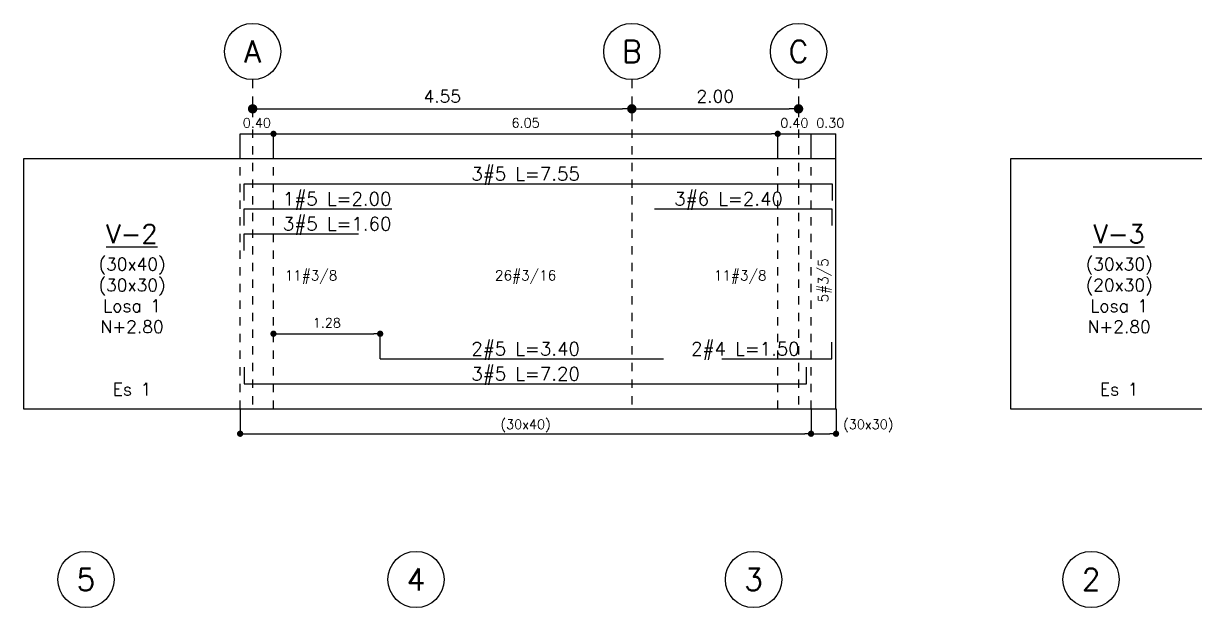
# Model space of a CAD drawing. Header units: millimetres. Extents: x -42 to 124, y -10 to 43.
# Drawn here: x 49.53 to 63.58, y 33.43 to 40.45 of the extents above; entities that cross this region are included whole.
import ezdxf
from ezdxf.enums import TextEntityAlignment as Align

# ---------------------------------------------------------------- set-up
doc = ezdxf.new("R2010")
doc.units = ezdxf.units.MM
doc.header["$LTSCALE"] = 0.01
doc.header["$PDMODE"] = 3
doc.linetypes.add('DASHDOT', pattern=[1, 0.5, -0.25, 0, -0.25])
doc.linetypes.add('DASHED2', pattern=[0.375, 0.25, -0.125])
for name, color, linetype in [('FC_BORDES', 4, 'Continuous'), ('FC_CIRCULO DE EJES', 3, 'Continuous'), ('FC_COTAS', 1, 'Continuous'), ('FC_COTAS @ 75', 1, 'Continuous'), ('FC_COTAS EJES', 1, 'Continuous'), ('FC_COTAS EJES @ 75', 1, 'Continuous'), ('FC_EJES', 1, 'DASHDOT'), ('FC_PROYECCION', 6, 'DASHED2'), ('FC_R-175', 5, 'Continuous'), ('FC_R-175 @ 75', 5, 'Continuous'), ('FC_R-60', 11, 'Continuous'), ('FC_R-80', 11, 'Continuous'), ('FC_R-80 @ 75', 11, 'Continuous'), ('FC_REFUERZO', 5, 'Continuous')]:
    doc.layers.add(name, color=color, linetype=linetype)
doc.styles.add('FC_TEXT', font='romans.shx', dxfattribs={"height": 0.002})
doc.styles.add('FC_TEXT1', font='romans.shx')
doc.styles.get("Standard").update_dxf_attribs({"font": 'romans.shx'})
doc.dimstyles.new('FC_COTAS', dxfattribs={"dimtxt": 0.0015, "dimasz": 0.001, "dimexe": 0, "dimexo": 0, "dimgap": 0.001, "dimtad": 1, "dimtih": 1, "dimtoh": 1, "dimzin": 0, "dimdsep": 46, "dimtxsty": 'FC_TEXT1', "dimblk": 'DOT', "dimcen": 0.09, "dimclrd": 256, "dimclre": 256, "dimclrt": 256, "dimadec": 0, "dimazin": 0, "dimtfac": 1, "dimtix": 1, "dimtmove": 2, "dimatfit": 3, "dimfxl": 1.002, "dimtolj": 1, "dimtzin": 0, "dimlwd": -1, "dimarcsym": 0})
doc.dimstyles.new('FC_COTAS EJES', dxfattribs={"dimtxt": 0.002, "dimasz": 0.0015, "dimexe": 0, "dimexo": 0, "dimgap": 0.001, "dimtad": 1, "dimtih": 1, "dimtoh": 1, "dimzin": 0, "dimdsep": 46, "dimtxsty": 'FC_TEXT1', "dimblk": 'DOT', "dimcen": 0.09, "dimclrd": 256, "dimclre": 256, "dimclrt": 256, "dimadec": 0, "dimazin": 0, "dimtfac": 1, "dimtix": 1, "dimtmove": 2, "dimatfit": 3, "dimfxl": 1.002, "dimtolj": 1, "dimtzin": 0, "dimlwd": -1, "dimarcsym": 0})

# ---------------------------------------------------------------- blocks, each defined once
blk = doc.blocks.new('_Dot')
at = {"color": 0, "linetype": 'ByBlock', "lineweight": -2}
blk.add_line((-0.5, 0), (-1, 0), dxfattribs=at)
at = {"color": 0, "linetype": 'ByBlock', "const_width": 0.5}
blk.add_lwpolyline([(-0.25, 0, 1), (0.25, 0, 1)], format="xyb", close=True, dxfattribs=at)
blk = doc.blocks.new('*D425')
at = {"layer": 'Defpoints', "color": 0, "ltscale": 0.6, "transparency": 16777216}
for p in [(52.132, 35.821), (58.982, 35.821), (58.982, 35.521)]:
    blk.add_point(p, dxfattribs=at)
at = {"layer": 'FC_COTAS', "lineweight": -2, "ltscale": 0.6, "transparency": 16777216}
for p, q in [((52.132, 35.821), (52.132, 35.521)), ((58.982, 35.821), (58.982, 35.521))]:
    blk.add_line(p, q, dxfattribs=at)
at = {"layer": 'FC_COTAS', "ltscale": 0.6, "transparency": 16777216}
blk.add_line((52.207, 35.521), (58.907, 35.521), dxfattribs=at)
at = {"layer": 'FC_COTAS', "ltscale": 0.6, "transparency": 16777216, "xscale": 0.075, "yscale": 0.075, "zscale": 0.075, "rotation": 180}
blk.add_blockref('_Dot', (52.132, 35.521), dxfattribs=at)
at = {"layer": 'FC_COTAS', "ltscale": 0.6, "transparency": 16777216, "xscale": 0.075, "yscale": 0.075, "zscale": 0.075}
blk.add_blockref('_Dot', (58.982, 35.521), dxfattribs=at)
at = {"layer": 'FC_COTAS', "ltscale": 0.6, "transparency": 16777216, "insert": (55.557, 35.615), "char_height": 0.1125, "attachment_point": 5, "style": 'FC_TEXT1'}
blk.add_mtext('\\A1;(30x40)', dxfattribs=at)
blk = doc.blocks.new('*D460')
at = {"layer": 'Defpoints', "color": 0, "ltscale": 0.6, "transparency": 16777216}
for p in [(58.982, 35.821), (59.282, 35.821), (59.282, 35.521)]:
    blk.add_point(p, dxfattribs=at)
at = {"layer": 'FC_COTAS', "lineweight": -2, "ltscale": 0.6, "transparency": 16777216}
for p, q in [((58.982, 35.821), (58.982, 35.521)), ((59.282, 35.821), (59.282, 35.521))]:
    blk.add_line(p, q, dxfattribs=at)
at = {"layer": 'FC_COTAS', "ltscale": 0.6, "transparency": 16777216}
blk.add_line((59.057, 35.521), (59.207, 35.521), dxfattribs=at)
at = {"layer": 'FC_COTAS', "ltscale": 0.6, "transparency": 16777216, "xscale": 0.075, "yscale": 0.075, "zscale": 0.075, "rotation": 180}
blk.add_blockref('_Dot', (58.982, 35.521), dxfattribs=at)
at = {"layer": 'FC_COTAS', "ltscale": 0.6, "transparency": 16777216, "xscale": 0.075, "yscale": 0.075, "zscale": 0.075}
blk.add_blockref('_Dot', (59.282, 35.521), dxfattribs=at)
at = {"layer": 'FC_COTAS', "ltscale": 0.6, "transparency": 16777216, "insert": (59.669, 35.615), "char_height": 0.1125, "attachment_point": 5, "style": 'FC_TEXT1'}
blk.add_mtext('\\A1;(30x30)', dxfattribs=at)
blk = doc.blocks.new('FC_B_Eje')
at = {"layer": 'FC_CIRCULO DE EJES', "ltscale": 1.5}
blk.add_circle((0, 0), 0.0045, dxfattribs=at)
at = {"ltscale": 1.5, "style": 'FC_TEXT1'}
blk.add_attdef('EJE', text='', height=0.0035, dxfattribs=at).set_placement((0, 0), align=Align.MIDDLE_CENTER)
blk = doc.blocks.new('*D461')
at = {"layer": 'Defpoints', "color": 0, "ltscale": 0.6, "transparency": 16777216}
for p in [(52.132, 38.821), (52.532, 38.821)]:
    blk.add_point(p, dxfattribs=at)
at = {"layer": 'FC_COTAS', "lineweight": -2, "ltscale": 0.6, "transparency": 16777216}
for p, q in [((52.132, 38.821), (52.132, 39.121)), ((52.532, 38.821), (52.532, 39.121))]:
    blk.add_line(p, q, dxfattribs=at)
at = {"layer": 'FC_COTAS', "ltscale": 0.6, "transparency": 16777216}
blk.add_line((52.132, 39.121), (52.532, 39.121), dxfattribs=at)
at = {"layer": 'FC_COTAS', "ltscale": 0.6, "transparency": 16777216, "insert": (52.332, 39.253), "char_height": 0.1125, "attachment_point": 5, "style": 'FC_TEXT1', "bg_fill": 3, "box_fill_scale": 1.1, "bg_fill_color": 256, "bg_fill_true_color": 13158600, "bg_fill_transparency": 0}
blk.add_mtext('\\A1;0.40', dxfattribs=at)
at = {"layer": 'Defpoints', "color": 0, "ltscale": 0.6, "transparency": 16777216}
blk.add_point((52.532, 39.121), dxfattribs=at)
blk = doc.blocks.new('*D462')
at = {"layer": 'Defpoints', "color": 0, "ltscale": 0.6, "transparency": 16777216}
for p in [(58.582, 39.121), (52.532, 38.821), (58.582, 38.821)]:
    blk.add_point(p, dxfattribs=at)
at = {"layer": 'FC_COTAS', "lineweight": -2, "ltscale": 0.6, "transparency": 16777216}
for p, q in [((52.532, 38.821), (52.532, 39.121)), ((58.582, 38.821), (58.582, 39.121))]:
    blk.add_line(p, q, dxfattribs=at)
at = {"layer": 'FC_COTAS', "ltscale": 0.6, "transparency": 16777216}
blk.add_line((52.607, 39.121), (58.507, 39.121), dxfattribs=at)
at = {"layer": 'FC_COTAS', "ltscale": 0.6, "transparency": 16777216, "xscale": 0.075, "yscale": 0.075, "zscale": 0.075, "rotation": 180}
blk.add_blockref('_Dot', (52.532, 39.121), dxfattribs=at)
at = {"layer": 'FC_COTAS', "ltscale": 0.6, "transparency": 16777216, "xscale": 0.075, "yscale": 0.075, "zscale": 0.075}
blk.add_blockref('_Dot', (58.582, 39.121), dxfattribs=at)
at = {"layer": 'FC_COTAS', "ltscale": 0.6, "transparency": 16777216, "insert": (55.557, 39.253), "char_height": 0.1125, "attachment_point": 5, "style": 'FC_TEXT1'}
blk.add_mtext('\\A1;6.05', dxfattribs=at)
blk = doc.blocks.new('*D463')
at = {"layer": 'Defpoints', "color": 0, "ltscale": 0.6, "transparency": 16777216}
for p in [(52.282, 39.421), (56.832, 39.421), (56.832, 39.421)]:
    blk.add_point(p, dxfattribs=at)
at = {"layer": 'FC_COTAS EJES', "ltscale": 0.6, "transparency": 16777216}
blk.add_line((52.394, 39.421), (56.719, 39.421), dxfattribs=at)
at = {"layer": 'FC_COTAS EJES', "ltscale": 0.6, "transparency": 16777216, "xscale": 0.1125, "yscale": 0.1125, "zscale": 0.1125, "rotation": 180}
blk.add_blockref('_Dot', (52.282, 39.421), dxfattribs=at)
at = {"layer": 'FC_COTAS EJES', "ltscale": 0.6, "transparency": 16777216, "xscale": 0.1125, "yscale": 0.1125, "zscale": 0.1125}
blk.add_blockref('_Dot', (56.832, 39.421), dxfattribs=at)
at = {"layer": 'FC_COTAS EJES', "ltscale": 0.6, "transparency": 16777216, "insert": (54.557, 39.571), "char_height": 0.15, "attachment_point": 5, "style": 'FC_TEXT1'}
blk.add_mtext('\\A1;4.55', dxfattribs=at)
blk = doc.blocks.new('*D464')
at = {"layer": 'Defpoints', "color": 0, "ltscale": 0.6, "transparency": 16777216}
for p in [(56.832, 39.421), (58.832, 39.421), (58.832, 39.421)]:
    blk.add_point(p, dxfattribs=at)
at = {"layer": 'FC_COTAS EJES', "ltscale": 0.6, "transparency": 16777216}
blk.add_line((56.944, 39.421), (58.719, 39.421), dxfattribs=at)
at = {"layer": 'FC_COTAS EJES', "ltscale": 0.6, "transparency": 16777216, "xscale": 0.1125, "yscale": 0.1125, "zscale": 0.1125, "rotation": 180}
blk.add_blockref('_Dot', (56.832, 39.421), dxfattribs=at)
at = {"layer": 'FC_COTAS EJES', "ltscale": 0.6, "transparency": 16777216, "xscale": 0.1125, "yscale": 0.1125, "zscale": 0.1125}
blk.add_blockref('_Dot', (58.832, 39.421), dxfattribs=at)
at = {"layer": 'FC_COTAS EJES', "ltscale": 0.6, "transparency": 16777216, "insert": (57.832, 39.571), "char_height": 0.15, "attachment_point": 5, "style": 'FC_TEXT1'}
blk.add_mtext('\\A1;2.00', dxfattribs=at)
blk = doc.blocks.new('*D465')
at = {"layer": 'Defpoints', "color": 0, "ltscale": 0.6, "transparency": 16777216}
for p in [(58.582, 38.821), (58.982, 38.821)]:
    blk.add_point(p, dxfattribs=at)
at = {"layer": 'FC_COTAS', "lineweight": -2, "ltscale": 0.6, "transparency": 16777216}
for p, q in [((58.582, 38.821), (58.582, 39.121)), ((58.982, 38.821), (58.982, 39.121))]:
    blk.add_line(p, q, dxfattribs=at)
at = {"layer": 'FC_COTAS', "ltscale": 0.6, "transparency": 16777216}
blk.add_line((58.582, 39.121), (58.982, 39.121), dxfattribs=at)
at = {"layer": 'FC_COTAS', "ltscale": 0.6, "transparency": 16777216, "insert": (58.782, 39.252), "char_height": 0.1125, "attachment_point": 5, "style": 'FC_TEXT1', "bg_fill": 3, "box_fill_scale": 1.1, "bg_fill_color": 256, "bg_fill_true_color": 13158600, "bg_fill_transparency": 0}
blk.add_mtext('\\A1;0.40', dxfattribs=at)
at = {"layer": 'Defpoints', "color": 0, "ltscale": 0.6, "transparency": 16777216}
blk.add_point((58.982, 39.121), dxfattribs=at)
blk = doc.blocks.new('*D428')
at = {"layer": 'Defpoints', "color": 0, "ltscale": 0.6, "transparency": 16777216}
for p in [(59.281, 39.121), (58.982, 38.821), (59.281, 38.821)]:
    blk.add_point(p, dxfattribs=at)
at = {"layer": 'FC_COTAS', "lineweight": -2, "ltscale": 0.6, "transparency": 16777216}
for p, q in [((58.982, 38.821), (58.982, 39.121)), ((59.281, 38.821), (59.281, 39.121))]:
    blk.add_line(p, q, dxfattribs=at)
at = {"layer": 'FC_COTAS', "ltscale": 0.6, "transparency": 16777216}
blk.add_line((58.982, 39.121), (59.281, 39.121), dxfattribs=at)
at = {"layer": 'FC_COTAS', "ltscale": 0.6, "transparency": 16777216, "insert": (59.213, 39.252), "char_height": 0.1125, "attachment_point": 5, "style": 'FC_TEXT1'}
blk.add_mtext('\\A1;0.30', dxfattribs=at)
blk = doc.blocks.new('*D423')
at = {"layer": 'Defpoints', "color": 0, "ltscale": 0.6, "transparency": 16777216}
for p in [(52.532, 36.721), (53.812, 36.721), (53.812, 36.421)]:
    blk.add_point(p, dxfattribs=at)
at = {"layer": 'FC_COTAS', "ltscale": 0.6, "transparency": 16777216}
blk.add_line((52.607, 36.721), (53.737, 36.721), dxfattribs=at)
at = {"layer": 'FC_COTAS', "lineweight": -2, "ltscale": 0.6, "transparency": 16777216}
blk.add_line((53.812, 36.421), (53.812, 36.721), dxfattribs=at)
at = {"layer": 'FC_COTAS', "ltscale": 0.6, "transparency": 16777216, "xscale": 0.075, "yscale": 0.075, "zscale": 0.075, "rotation": 180}
blk.add_blockref('_Dot', (52.532, 36.721), dxfattribs=at)
at = {"layer": 'FC_COTAS', "ltscale": 0.6, "transparency": 16777216, "xscale": 0.075, "yscale": 0.075, "zscale": 0.075}
blk.add_blockref('_Dot', (53.812, 36.721), dxfattribs=at)
at = {"layer": 'FC_COTAS', "ltscale": 0.6, "transparency": 16777216, "insert": (53.172, 36.853), "char_height": 0.1125, "attachment_point": 5, "style": 'FC_TEXT1'}
blk.add_mtext('\\A1;1.28', dxfattribs=at)

msp = doc.modelspace()

# ---------------------------------------------------------------- linework, layer by layer
at = {"layer": 'FC_BORDES'}
for points in [[(49.532, 35.821), (59.281, 35.821), (59.281, 38.821), (49.532, 38.821)], [(61.376, 35.821), (71.125, 35.821), (71.125, 38.821), (61.376, 38.821)]]:
    msp.add_lwpolyline(points, close=True, dxfattribs=at)
at = {"layer": 'FC_EJES', "ltscale": 0.6}
for p, q in [((52.282, 39.771), (52.282, 35.821)), ((56.832, 39.771), (56.832, 35.821)), ((58.832, 39.771), (58.832, 35.821))]:
    msp.add_line(p, q, dxfattribs=at)
at = {"layer": 'FC_PROYECCION', "ltscale": 0.6}
for p, q in [((52.132, 35.821), (52.132, 38.821)), ((52.532, 35.821), (52.532, 38.821)), ((58.582, 35.821), (58.582, 38.821)), ((58.982, 35.821), (58.982, 38.821))]:
    msp.add_line(p, q, dxfattribs=at)
at = {"layer": 'FC_REFUERZO'}
msp.add_line((53.812, 36.421), (57.212, 36.421), dxfattribs=at)
for points in [[(52.182, 38.321), (52.182, 38.521), (59.235, 38.521), (59.235, 38.321)], [(52.182, 38.021), (52.182, 38.221), (53.952, 38.221)], [(57.102, 38.221), (59.232, 38.221), (59.232, 38.021)], [(52.182, 37.721), (52.182, 37.921), (53.552, 37.921)], [(57.912, 36.421), (59.232, 36.421), (59.232, 36.621)], [(52.182, 36.321), (52.182, 36.121), (58.927, 36.121), (58.927, 36.321)]]:
    msp.add_lwpolyline(points, dxfattribs=at)

# ---------------------------------------------------------------- block references
at = {"layer": 'FC_R-175'}
ref = msp.add_blockref('FC_B_Eje', (52.282, 40.109), dxfattribs=dict(at, xscale=75, yscale=75, zscale=75))
ref.add_attrib('EJE', 'A', dxfattribs={"layer": '0', "color": 0, "ltscale": 1.5, "height": 0.263, "style": 'FC_TEXT1'}).set_placement((52.282, 40.109), align=Align.MIDDLE_CENTER)
ref = msp.add_blockref('FC_B_Eje', (56.832, 40.109), dxfattribs=dict(at, xscale=75, yscale=75, zscale=75))
ref.add_attrib('EJE', 'B', dxfattribs={"layer": '0', "color": 0, "ltscale": 1.5, "height": 0.263, "style": 'FC_TEXT1'}).set_placement((56.832, 40.109), align=Align.MIDDLE_CENTER)
ref = msp.add_blockref('FC_B_Eje', (58.832, 40.109), dxfattribs=dict(at, xscale=75, yscale=75, zscale=75))
ref.add_attrib('EJE', 'C', dxfattribs={"layer": '0', "color": 0, "ltscale": 1.5, "height": 0.263, "style": 'FC_TEXT1'}).set_placement((58.832, 40.109), align=Align.MIDDLE_CENTER)
ref = msp.add_blockref('FC_B_Eje', (50.282, 33.772), dxfattribs=dict(at, xscale=75, yscale=75, zscale=75))
ref.add_attrib('EJE', '5', dxfattribs={"layer": '0', "color": 0, "ltscale": 1.5, "height": 0.263, "style": 'FC_TEXT1'}).set_placement((50.282, 33.772), align=Align.MIDDLE_CENTER)
ref = msp.add_blockref('FC_B_Eje', (54.242, 33.772), dxfattribs=dict(at, xscale=75, yscale=75, zscale=75))
ref.add_attrib('EJE', '4', dxfattribs={"layer": '0', "color": 0, "ltscale": 1.5, "height": 0.263, "style": 'FC_TEXT1'}).set_placement((54.242, 33.772), align=Align.MIDDLE_CENTER)
ref = msp.add_blockref('FC_B_Eje', (58.292, 33.772), dxfattribs=dict(at, xscale=75, yscale=75, zscale=75))
ref.add_attrib('EJE', '3', dxfattribs={"layer": '0', "color": 0, "ltscale": 1.5, "height": 0.263, "style": 'FC_TEXT1'}).set_placement((58.292, 33.772), align=Align.MIDDLE_CENTER)
ref = msp.add_blockref('FC_B_Eje', (62.342, 33.772), dxfattribs=dict(at, xscale=75, yscale=75, zscale=75))
ref.add_attrib('EJE', '2', dxfattribs={"layer": '0', "color": 0, "ltscale": 1.5, "height": 0.263, "style": 'FC_TEXT1'}).set_placement((62.342, 33.772), align=Align.MIDDLE_CENTER)

# ---------------------------------------------------------------- texts
at = {"layer": 'FC_R-175 @ 75', "char_height": 0.225, "width": 1.05225, "attachment_point": 5, "style": 'FC_TEXT'}
for s, insert in [('{\\LV-2}', (50.832, 37.921)), ('{\\LV-3}', (62.676, 37.921))]:
    msp.add_mtext(s, dxfattribs=dict(at, insert=insert))
at = {"layer": 'FC_R-60'}
msp.add_text('5#3/5', height=0.12, rotation=90, dxfattribs=at).set_placement((59.189, 37.362), align=Align.CENTER)
for s, p in [('11#3/8', (52.982, 37.362)), ('26#3/16', (55.557, 37.362)), ('11#3/8', (58.132, 37.362))]:
    msp.add_text(s, height=0.12, dxfattribs=at).set_placement(p, align=Align.CENTER)
at = {"layer": 'FC_R-80'}
for s, p in [('3#5 L=7.55', (55.557, 38.561)), ('1#5 L=2.00', (53.296, 38.261)), ('3#6 L=2.40', (57.992, 38.261)), ('3#5 L=1.60', (53.296, 37.961)), ('2#5 L=3.40', (55.557, 36.461)), ('2#4 L=1.50', (58.194, 36.461)), ('3#5 L=7.20', (55.557, 36.161))]:
    msp.add_text(s, height=0.16, dxfattribs=at).set_placement(p, align=Align.CENTER)
at = {"layer": 'FC_R-80 @ 75', "char_height": 0.15, "width": 1.88721, "attachment_point": 5, "style": 'FC_TEXT'}
for s, insert in [('(30x40)\\P(30x30)\\PLosa 1  \\PN+2.80\\P\\P\\PEs 1', (50.835, 36.806)), ('(30x30)\\P(20x30)\\PLosa 1 \\PN+2.80\\P\\P\\PEs 1', (62.679, 36.806))]:
    msp.add_mtext(s, dxfattribs=dict(at, insert=insert))

# ---------------------------------------------------------------- dimensions: what is measured, and where the dimension line sits
at = {"layer": 'FC_COTAS @ 75', "ltscale": 0.6}
dim = msp.add_linear_dim(base=(53.812, 36.721), p1=(52.532, 36.721), p2=(53.812, 36.421), dimstyle='FC_COTAS', override={"dimscale": 75, "dimtix": 1, "dimtofl": 1, "dimtmove": 2, "dimatfit": 3}, dxfattribs=at)
dim.commit()
dim.dimension.update_dxf_attribs({"geometry": '*D423', "text_midpoint": (53.172, 36.853)})
for base, p1, p2, text, picture, middle in [((58.982, 35.521), (52.132, 35.821), (58.982, 35.821), '(30x40)', '*D425', (55.557, 35.615)), ((59.282, 35.521), (58.982, 35.821), (59.282, 35.821), '(30x30)', '*D460', (59.669, 35.615))]:
    dim = msp.add_linear_dim(base=base, p1=p1, p2=p2, text=text, dimstyle='FC_COTAS', override={"dimscale": 75, "dimgap": 0, "dimtix": 1, "dimtofl": 1, "dimtmove": 2, "dimatfit": 3}, dxfattribs=at)
    dim.commit()
    dim.dimension.update_dxf_attribs({"geometry": picture, "text_midpoint": middle, "dimtype": 128})
at = {"layer": 'FC_COTAS EJES @ 75', "ltscale": 0.6}
dim = msp.add_linear_dim(base=(58.832, 39.421), p1=(56.832, 39.421), p2=(58.832, 39.421), dimstyle='FC_COTAS EJES', override={"dimscale": 75, "dimtix": 1, "dimtofl": 1, "dimtmove": 2, "dimatfit": 3}, dxfattribs=at)
dim.commit()
dim.dimension.update_dxf_attribs({"geometry": '*D464', "text_midpoint": (57.832, 39.571)})

# ---------------------------------------------------------------- next in the draw order: dimensions: what is measured, and where the dimension line sits
at = {"layer": 'FC_COTAS @ 75', "ltscale": 0.6}
dim = msp.add_linear_dim(base=(52.532, 39.121), p1=(52.132, 38.821), p2=(52.532, 38.821), dimstyle='FC_COTAS', override={"dimscale": 75, "dimtix": 1, "dimtofl": 1, "dimtmove": 2, "dimatfit": 3, "dimtfill": 1}, dxfattribs=at)
dim.commit()
dim.dimension.update_dxf_attribs({"geometry": '*D461', "text_midpoint": (52.332, 39.253)})

# ---------------------------------------------------------------- next in the draw order: dimensions: what is measured, and where the dimension line sits
dim = msp.add_linear_dim(base=(58.582, 39.121), p1=(52.532, 38.821), p2=(58.582, 38.821), dimstyle='FC_COTAS', override={"dimscale": 75, "dimtix": 1, "dimtofl": 1, "dimtmove": 2, "dimatfit": 3}, dxfattribs=at)
dim.commit()
dim.dimension.update_dxf_attribs({"geometry": '*D462', "text_midpoint": (55.557, 39.253)})
at = {"layer": 'FC_COTAS EJES @ 75', "ltscale": 0.6}
dim = msp.add_linear_dim(base=(56.832, 39.421), p1=(52.282, 39.421), p2=(56.832, 39.421), dimstyle='FC_COTAS EJES', override={"dimscale": 75, "dimtix": 1, "dimtofl": 1, "dimtmove": 2, "dimatfit": 3}, dxfattribs=at)
dim.commit()
dim.dimension.update_dxf_attribs({"geometry": '*D463', "text_midpoint": (54.557, 39.571)})

# ---------------------------------------------------------------- next in the draw order: dimensions: what is measured, and where the dimension line sits
at = {"layer": 'FC_COTAS @ 75', "ltscale": 0.6}
dim = msp.add_linear_dim(base=(58.982, 39.121), p1=(58.582, 38.821), p2=(58.982, 38.821), dimstyle='FC_COTAS', override={"dimscale": 75, "dimtix": 1, "dimtofl": 1, "dimtmove": 2, "dimatfit": 3, "dimtfill": 1}, dxfattribs=at)
dim.commit()
dim.dimension.update_dxf_attribs({"geometry": '*D465', "text_midpoint": (58.782, 39.252)})

# ---------------------------------------------------------------- next in the draw order: dimensions: what is measured, and where the dimension line sits
dim = msp.add_linear_dim(base=(59.281, 39.121), p1=(58.982, 38.821), p2=(59.281, 38.821), dimstyle='FC_COTAS', override={"dimscale": 75, "dimtix": 1, "dimtofl": 1, "dimtmove": 2, "dimatfit": 3}, dxfattribs=at)
dim.commit()
dim.dimension.update_dxf_attribs({"geometry": '*D428', "text_midpoint": (59.213, 39.252), "dimtype": 128})

doc.saveas('drawing.dxf')
